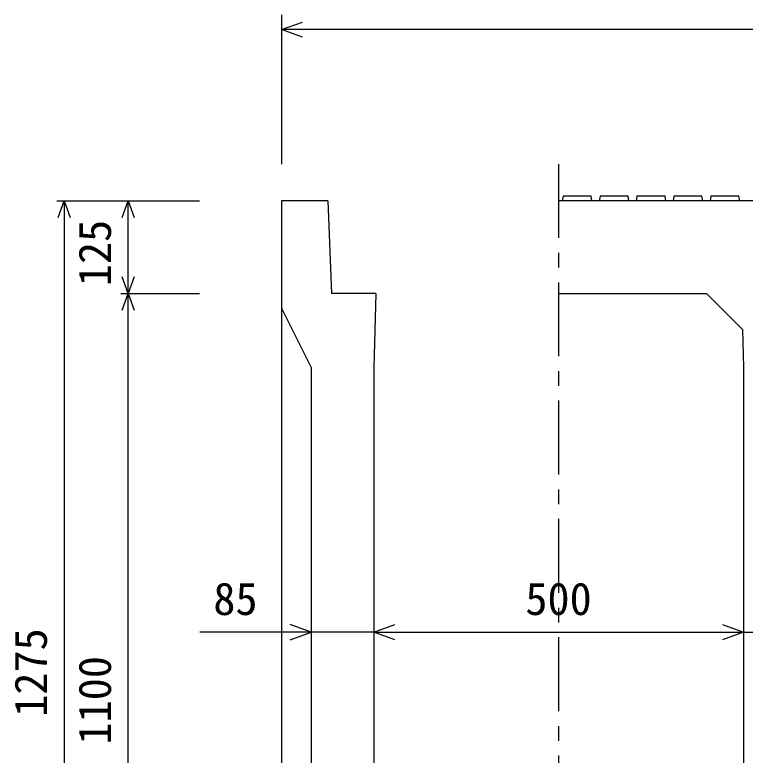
# Model space of a CAD drawing. Units: millimetres, scale not verified. Extents: x -16800 to 16800, y -5940 to 5940.
# Drawn here: x 3164 to 4152, y -689 to 312 of the extents above; entities that cross this region are included whole.
import ezdxf
from ezdxf.enums import TextEntityAlignment as Align

# ---------------------------------------------------------------- set-up
doc = ezdxf.new("R2010")
doc.units = ezdxf.units.MM
doc.header["$LTSCALE"] = 20
doc.linetypes.add('CHAIN1', pattern=[8, 5, -1, 1, -1])
for name, color, linetype, lineweight in [('0-0_DIM', 7, 'Continuous', 25), ('0-2_HATCH', 6, 'Continuous', 25), ('0-5_OUTLINE', 3, 'Continuous', 25)]:
    doc.layers.add(name, color=color, linetype=linetype, lineweight=lineweight)
doc.styles.add('ＭＳ ゴシック', font='')
doc.styles.get('ＭＳ ゴシック').set_extended_font_data('MS Gothic')

msp = doc.modelspace()

# ---------------------------------------------------------------- linework, layer by layer
at = {"layer": '0-0_DIM'}
for p, q in [((3525, 312.39), (3525, 110.65)), ((4275, 292.39), (3525, 292.39)), ((3220.8, 60.65), (3414.13, 60.65)), ((3230.8, 60.65), (3230.8, -1214.35)), ((3317.46, -64.35), (3317.46, 60.65)), ((3307.46, -64.35), (3414.13, -64.35)), ((3317.46, -1164.35), (3317.46, -64.35)), ((3565, -522.39), (3414.31, -522.39)), ((3650, -522.39), (3565, -522.39)), ((3650, -522.39), (4150, -522.39)), ((4150, -522.39), (4275, -522.39))]:
    msp.add_line(p, q, dxfattribs=at)
at = {"layer": '0-0_DIM', "linetype": 'CHAIN1'}
msp.add_line((3900, 110.65), (3900, -1514.35), dxfattribs=at)
at = {"layer": '0-0_DIM'}
for points in [[(3553.23, 282.13), (3525.04, 292.39), (3553.23, 302.65)], [(3222.59, 38.1), (3230.8, 60.65), (3239.01, 38.1)], [(3309.26, 38.1), (3317.46, 60.65), (3325.67, 38.1)], [(3325.67, -41.8), (3317.46, -64.35), (3309.26, -41.8)], [(3309.26, -86.9), (3317.46, -64.35), (3325.67, -86.9)], [(3536.81, -532.65), (3565, -522.39), (3536.81, -512.13)], [(3678.19, -532.65), (3650, -522.39), (3678.19, -512.13)], [(4121.81, -512.13), (4150, -522.39), (4121.81, -532.65)]]:
    msp.add_lwpolyline(points, dxfattribs=at)
at = {"layer": '0-2_HATCH'}
for p, q in [((3945, 60.65), (3944, 67.15)), ((3995, 60.65), (3994, 67.15)), ((4045, 60.65), (4044, 67.15)), ((4095, 60.65), (4094, 67.15)), ((4145, 60.65), (4144, 67.15))]:
    msp.add_line(p, q, dxfattribs=at)
for points in [[(3944, 67.15), (3906, 67.15), (3905, 60.65)], [(3994, 67.15), (3956, 67.15), (3955, 60.65)], [(4044, 67.15), (4006, 67.15), (4005, 60.65)], [(4094, 67.15), (4056, 67.15), (4055, 60.65)], [(4144, 67.15), (4106, 67.15), (4105, 60.65)]]:
    msp.add_lwpolyline(points, dxfattribs=at)
at = {"layer": '0-5_OUTLINE'}
for p, q in [((3587.5, 60.65), (3525, 60.65)), ((3525, 60.65), (3525, -1214.35)), ((3587.5, 60.65), (3592.5, -64.35)), ((4275, 60.65), (3900, 60.65)), ((3652.5, -64.35), (3592.5, -64.35)), ((3652.5, -64.35), (3650, -164.35)), ((3900, -64.35), (4100, -64.35)), ((3525, -84.35), (3565, -164.35)), ((3565, -164.35), (3565, -1214.35)), ((3650, -164.35), (3650, -1214.35)), ((4150, -164.35), (4150, -1214.35))]:
    msp.add_line(p, q, dxfattribs=at)
msp.add_lwpolyline([(4100, -64.35), (4148.72, -113.07), (4150, -164.35)], dxfattribs=at)

# ---------------------------------------------------------------- texts
at = {"layer": '0-0_DIM', "style": 'ＭＳ ゴシック'}
for s, p in [('125', (3307.46, -54.6)), ('1275', (3220.8, -636.85)), ('1100', (3307.46, -674.35))]:
    msp.add_text(s, height=43.99, rotation=90, dxfattribs=at).set_placement(p, align=Align.BOTTOM_LEFT)
for s, p in [('85', (3432.73, -512.39)), ('500', (3855, -512.39))]:
    msp.add_text(s, height=43.99, dxfattribs=at).set_placement(p, align=Align.BOTTOM_LEFT)

doc.saveas('drawing.dxf')
